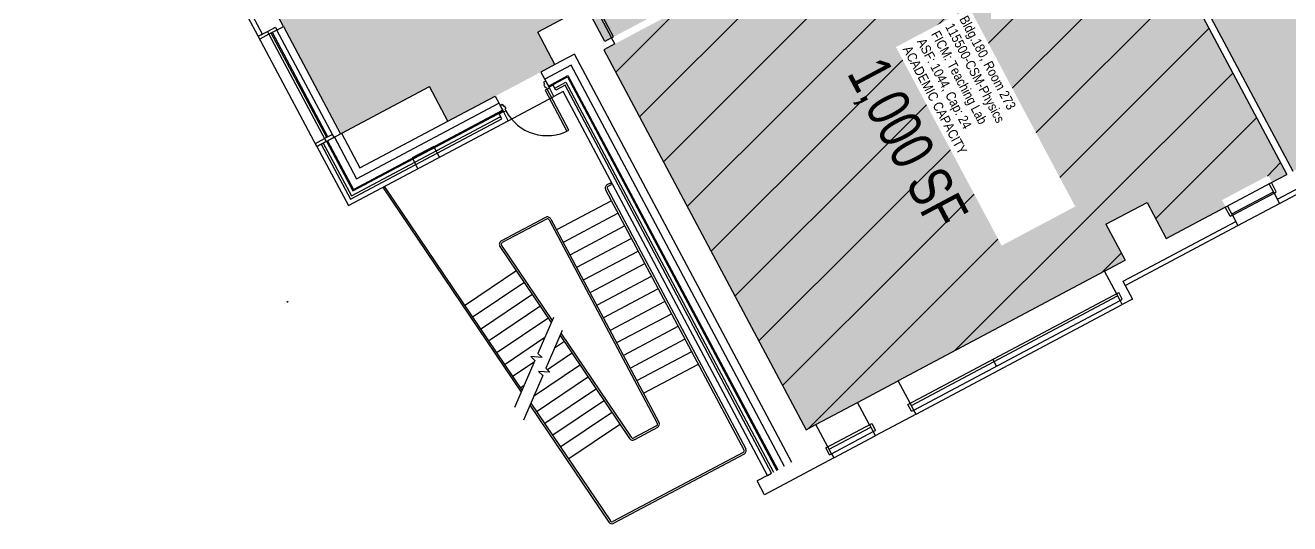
# Model space of a CAD drawing. Header units: inches. Extents: x 69211883 to 69217631, y 27675792 to 27679139.
# Drawn here: x 69211986 to 69212962, y 27675792 to 27676177 of the extents above; entities that cross this region are included whole.
import ezdxf
from ezdxf.enums import TextEntityAlignment as Align

# ---------------------------------------------------------------- set-up
doc = ezdxf.new("R2010")
doc.units = ezdxf.units.IN
doc.header["$LTSCALE"] = 0.25
doc.header["$MEASUREMENT"] = 0
doc.layers.get('0').update_dxf_attribs({"linetype": 'CONTINUOUS'})
for name, color, linetype in [('A-DOOR', 2, 'CONTINUOUS'), ('A-FLOR', 3, 'CONTINUOUS'), ('A-GLAZ', 1, 'CONTINUOUS'), ('A-IDEN-RNUM', 7, 'CONTINUOUS'), ('A-IDEN-SNUM', 4, 'CONTINUOUS'), ('A-IDEN-VNUM', 4, 'CONTINUOUS'), ('A-WALL', 5, 'CONTINUOUS'), ('AREA-TEXT', 3, 'CONTINUOUS'), ('Rooms-Capacity', 4, 'CONTINUOUS'), ('Rooms-Category-Color', 7, 'CONTINUOUS'), ('Rooms-College-Color', 7, 'CONTINUOUS'), ('Rooms-Department-Color', 7, 'CONTINUOUS'), ('Rooms-Division-Color', 7, 'CONTINUOUS'), ('Rooms-Information', 7, 'CONTINUOUS')]:
    doc.layers.add(name, color=color, linetype=linetype)
doc.styles.add('CP_AREA', font='arial.ttf', dxfattribs={"height": 15})
doc.styles.add('CP_ROOMSNUMBER', font='arial.ttf', dxfattribs={"height": 1})
doc.styles.add('CP_ROOMVNUMBER', font='arial.ttf', dxfattribs={"width": 0.85, "height": 0.075})

# ---------------------------------------------------------------- blocks, each defined once
blk = doc.blocks.new('Z08D36')
at = {"linetype": 'Continuous', "lineweight": -3}
blk.add_lwpolyline([(-18, 0), (-16.25, 0), (-16.25, 36), (-18, 36)], close=True, dxfattribs=at)
blk.add_arc((-18, 0), 36, 0, 90)

msp = doc.modelspace()

# ---------------------------------------------------------------- hatches: boundary and pattern name
at = {"layer": 'Rooms-Capacity'}
h = msp.add_hatch(dxfattribs=at)
h.set_pattern_fill('ANSI31', color=256, scale=300, style=0)
h.set_pattern_definition([(45, (0, 0), (-26.51650429449553, 26.51650429449553), [])])
h.paths.add_polyline_path([(69212820.3171139, 27675987.93450816), (69212834.88549241, 27675995.68063827), (69212820.10542354, 27676023.49596304), (69212851.89153688, 27676040.3969393), (69212866.67161855, 27676012.58159046), (69212912.64354967, 27676036.88368398), (69212909.82662617, 27676042.18155643), (69212945.59351346, 27676061.19887606), (69212948.41033874, 27676055.90118834), (69212959.77094245, 27676061.94171745), (69212803.55450444, 27676355.74264337), (69212677.40331642, 27676288.6669894), (69212662.96774995, 27676315.81639088), (69212503.3750378, 27676230.95942778), (69212517.8113047, 27676203.80875858), (69212432.38534127, 27676158.38885903), (69212567.59303045, 27675904.09971522), (69212573.76280041, 27675892.51382452), (69212588.54309605, 27675864.69830022), (69212596.4894872, 27675868.92346534), (69212608.40960152, 27675875.26150255), (69212618.44703095, 27675880.59849845), (69212628.27561404, 27675885.8244162), (69212660.06537606, 27675902.72730333), (69212675.95843913, 27675911.17777943), (69212803.10294369, 27675978.78158821)])
at = {"layer": 'Rooms-Category-Color', "true_color": 0xadadad}
msp.add_hatch(color=253, dxfattribs=at).paths.add_polyline_path([(69213269.83001658, 27676787.9909872), (69213190.36470124, 27676745.73860672), (69213204.80093123, 27676718.58795731), (69213061.76335117, 27676642.53366582), (69213047.32712118, 27676669.68431523), (69212969.62770173, 27676628.37087653), (69212984.06393173, 27676601.22022712), (69212728.00903125, 27676465.07367018), (69212713.57280125, 27676492.22431959), (69212634.1074859, 27676449.97193911), (69212648.5437159, 27676422.8212897), (69212616.75758976, 27676405.9203375), (69212602.32135975, 27676433.07098691), (69212491.40102376, 27676374.09370581), (69212505.83725375, 27676346.9430564), (69212253.59010585, 27676212.82111377), (69212239.15387584, 27676239.97176318), (69212170.44945024, 27676203.44103706), (69212229.72973536, 27676093.81448193), (69212297.69102706, 27676129.87919209), (69212311.9218916, 27676103.11478015), (69212394.59126377, 27676146.92927888), (69212381.27003087, 27676171.9829215), (69212418.5747069, 27676191.8181333), (69212433.0109369, 27676164.66748389), (69212510.71035634, 27676205.98092259), (69212496.27412635, 27676233.131572), (69212694.93733421, 27676338.76248041), (69212709.37356421, 27676311.611831), (69212895.78594969, 27676410.72887351), (69212881.3497197, 27676437.87952292), (69213030.45754927, 27676517.16141743), (69213044.89377926, 27676490.01076802), (69213122.59319872, 27676531.32420672), (69213108.15696871, 27676558.47485613), (69213248.54569994, 27676633.12073228), (69213262.98192994, 27676605.97008287), (69213342.44724528, 27676648.22246335)])
at = {"layer": 'Rooms-Category-Color', "true_color": 0xe3f498}
for points in [[(69213043.32008474, 27676106.36492736), (69213071.02232486, 27676121.09501871), (69213007.76203705, 27676240.07053349), (69213007.76112185, 27676240.07225475), (69213005.29658811, 27676244.70737704), (69213116.55614135, 27676303.86343143), (69213026.0653063, 27676474.05224174), (69213011.15840335, 27676466.12608928), (69212996.72227596, 27676493.27649613), (69212888.44991861, 27676435.70876839), (69212902.88614862, 27676408.55811898), (69212808.18998116, 27676358.20736556), (69212964.40641919, 27676064.40643964), (69212976.21580194, 27676070.68558837), (69212973.39897667, 27676075.98327611), (69213040.50325947, 27676111.6626151)], [(69212820.3171139, 27675987.93450816), (69212834.88549241, 27675995.68063827), (69212820.10542354, 27676023.49596304), (69212851.89153688, 27676040.3969393), (69212866.67161855, 27676012.58159046), (69212912.64354967, 27676036.88368398), (69212909.82662617, 27676042.18155643), (69212945.59351346, 27676061.19887606), (69212948.41033874, 27676055.90118834), (69212959.77094245, 27676061.94171745), (69212803.55450444, 27676355.74264337), (69212677.40331642, 27676288.6669894), (69212662.96774995, 27676315.81639088), (69212503.3750378, 27676230.95942778), (69212517.8113047, 27676203.80875858), (69212432.38534127, 27676158.38885903), (69212567.59303045, 27675904.09971522), (69212573.76280041, 27675892.51382452), (69212588.54309605, 27675864.69830022), (69212596.4894872, 27675868.92346534), (69212608.40960152, 27675875.26150255), (69212618.44703095, 27675880.59849845), (69212628.27561404, 27675885.8244162), (69212660.06537606, 27675902.72730333), (69212675.95843913, 27675911.17777943), (69212803.10294369, 27675978.78158821)]]:
    msp.add_hatch(color=61, dxfattribs=at).paths.add_polyline_path(points)
at = {"layer": 'Rooms-College-Color', "true_color": 0xadadad}
msp.add_hatch(color=253, dxfattribs=at).paths.add_polyline_path([(69213269.83001658, 27676787.9909872), (69213190.36470124, 27676745.73860672), (69213204.80093123, 27676718.58795731), (69213061.76335117, 27676642.53366582), (69213047.32712118, 27676669.68431523), (69212969.62770173, 27676628.37087653), (69212984.06393173, 27676601.22022712), (69212728.00903125, 27676465.07367018), (69212713.57280125, 27676492.22431959), (69212634.1074859, 27676449.97193911), (69212648.5437159, 27676422.8212897), (69212616.75758976, 27676405.9203375), (69212602.32135975, 27676433.07098691), (69212491.40102376, 27676374.09370581), (69212505.83725375, 27676346.9430564), (69212253.59010585, 27676212.82111377), (69212239.15387584, 27676239.97176318), (69212170.44945024, 27676203.44103706), (69212229.72973536, 27676093.81448193), (69212297.69102706, 27676129.87919209), (69212311.9218916, 27676103.11478015), (69212394.59126377, 27676146.92927888), (69212381.27003087, 27676171.9829215), (69212418.5747069, 27676191.8181333), (69212433.0109369, 27676164.66748389), (69212510.71035634, 27676205.98092259), (69212496.27412635, 27676233.131572), (69212694.93733421, 27676338.76248041), (69212709.37356421, 27676311.611831), (69212895.78594969, 27676410.72887351), (69212881.3497197, 27676437.87952292), (69213030.45754927, 27676517.16141743), (69213044.89377926, 27676490.01076802), (69213122.59319872, 27676531.32420672), (69213108.15696871, 27676558.47485613), (69213248.54569994, 27676633.12073228), (69213262.98192994, 27676605.97008287), (69213342.44724528, 27676648.22246335)])
at = {"layer": 'Rooms-College-Color', "true_color": 0xffe090}
for points in [[(69213043.32008474, 27676106.36492736), (69213071.02232486, 27676121.09501871), (69213007.76203705, 27676240.07053349), (69213007.76112185, 27676240.07225475), (69213005.29658811, 27676244.70737704), (69213116.55614135, 27676303.86343143), (69213026.0653063, 27676474.05224174), (69213011.15840335, 27676466.12608928), (69212996.72227596, 27676493.27649613), (69212888.44991861, 27676435.70876839), (69212902.88614862, 27676408.55811898), (69212808.18998116, 27676358.20736556), (69212964.40641919, 27676064.40643964), (69212976.21580194, 27676070.68558837), (69212973.39897667, 27676075.98327611), (69213040.50325947, 27676111.6626151)], [(69212820.3171139, 27675987.93450816), (69212834.88549241, 27675995.68063827), (69212820.10542354, 27676023.49596304), (69212851.89153688, 27676040.3969393), (69212866.67161855, 27676012.58159046), (69212912.64354967, 27676036.88368398), (69212909.82662617, 27676042.18155643), (69212945.59351346, 27676061.19887606), (69212948.41033874, 27676055.90118834), (69212959.77094245, 27676061.94171745), (69212803.55450444, 27676355.74264337), (69212677.40331642, 27676288.6669894), (69212662.96774995, 27676315.81639088), (69212503.3750378, 27676230.95942778), (69212517.8113047, 27676203.80875858), (69212432.38534127, 27676158.38885903), (69212567.59303045, 27675904.09971522), (69212573.76280041, 27675892.51382452), (69212588.54309605, 27675864.69830022), (69212596.4894872, 27675868.92346534), (69212608.40960152, 27675875.26150255), (69212618.44703095, 27675880.59849845), (69212628.27561404, 27675885.8244162), (69212660.06537606, 27675902.72730333), (69212675.95843913, 27675911.17777943), (69212803.10294369, 27675978.78158821)]]:
    msp.add_hatch(color=41, dxfattribs=at).paths.add_polyline_path(points)
at = {"layer": 'Rooms-Department-Color', "true_color": 0xacacac}
msp.add_hatch(color=253, dxfattribs=at).paths.add_polyline_path([(69213269.83001658, 27676787.9909872), (69213190.36470124, 27676745.73860672), (69213204.80093123, 27676718.58795731), (69213061.76335117, 27676642.53366582), (69213047.32712118, 27676669.68431523), (69212969.62770173, 27676628.37087653), (69212984.06393173, 27676601.22022712), (69212728.00903125, 27676465.07367018), (69212713.57280125, 27676492.22431959), (69212634.1074859, 27676449.97193911), (69212648.5437159, 27676422.8212897), (69212616.75758976, 27676405.9203375), (69212602.32135975, 27676433.07098691), (69212491.40102376, 27676374.09370581), (69212505.83725375, 27676346.9430564), (69212253.59010585, 27676212.82111377), (69212239.15387584, 27676239.97176318), (69212170.44945024, 27676203.44103706), (69212229.72973536, 27676093.81448193), (69212297.69102706, 27676129.87919209), (69212311.9218916, 27676103.11478015), (69212394.59126377, 27676146.92927888), (69212381.27003087, 27676171.9829215), (69212418.5747069, 27676191.8181333), (69212433.0109369, 27676164.66748389), (69212510.71035634, 27676205.98092259), (69212496.27412635, 27676233.131572), (69212694.93733421, 27676338.76248041), (69212709.37356421, 27676311.611831), (69212895.78594969, 27676410.72887351), (69212881.3497197, 27676437.87952292), (69213030.45754927, 27676517.16141743), (69213044.89377926, 27676490.01076802), (69213122.59319872, 27676531.32420672), (69213108.15696871, 27676558.47485613), (69213248.54569994, 27676633.12073228), (69213262.98192994, 27676605.97008287), (69213342.44724528, 27676648.22246335)])
at = {"layer": 'Rooms-Department-Color', "true_color": 0xffe090}
for points in [[(69213043.32008474, 27676106.36492736), (69213071.02232486, 27676121.09501871), (69213007.76203705, 27676240.07053349), (69213007.76112185, 27676240.07225475), (69213005.29658811, 27676244.70737704), (69213116.55614135, 27676303.86343143), (69213026.0653063, 27676474.05224174), (69213011.15840335, 27676466.12608928), (69212996.72227596, 27676493.27649613), (69212888.44991861, 27676435.70876839), (69212902.88614862, 27676408.55811898), (69212808.18998116, 27676358.20736556), (69212964.40641919, 27676064.40643964), (69212976.21580194, 27676070.68558837), (69212973.39897667, 27676075.98327611), (69213040.50325947, 27676111.6626151)], [(69212820.3171139, 27675987.93450816), (69212834.88549241, 27675995.68063827), (69212820.10542354, 27676023.49596304), (69212851.89153688, 27676040.3969393), (69212866.67161855, 27676012.58159046), (69212912.64354967, 27676036.88368398), (69212909.82662617, 27676042.18155643), (69212945.59351346, 27676061.19887606), (69212948.41033874, 27676055.90118834), (69212959.77094245, 27676061.94171745), (69212803.55450444, 27676355.74264337), (69212677.40331642, 27676288.6669894), (69212662.96774995, 27676315.81639088), (69212503.3750378, 27676230.95942778), (69212517.8113047, 27676203.80875858), (69212432.38534127, 27676158.38885903), (69212567.59303045, 27675904.09971522), (69212573.76280041, 27675892.51382452), (69212588.54309605, 27675864.69830022), (69212596.4894872, 27675868.92346534), (69212608.40960152, 27675875.26150255), (69212618.44703095, 27675880.59849845), (69212628.27561404, 27675885.8244162), (69212660.06537606, 27675902.72730333), (69212675.95843913, 27675911.17777943), (69212803.10294369, 27675978.78158821)]]:
    msp.add_hatch(color=41, dxfattribs=at).paths.add_polyline_path(points)
at = {"layer": 'Rooms-Division-Color', "true_color": 0xadadad}
msp.add_hatch(color=253, dxfattribs=at).paths.add_polyline_path([(69213269.83001658, 27676787.9909872), (69213190.36470124, 27676745.73860672), (69213204.80093123, 27676718.58795731), (69213061.76335117, 27676642.53366582), (69213047.32712118, 27676669.68431523), (69212969.62770173, 27676628.37087653), (69212984.06393173, 27676601.22022712), (69212728.00903125, 27676465.07367018), (69212713.57280125, 27676492.22431959), (69212634.1074859, 27676449.97193911), (69212648.5437159, 27676422.8212897), (69212616.75758976, 27676405.9203375), (69212602.32135975, 27676433.07098691), (69212491.40102376, 27676374.09370581), (69212505.83725375, 27676346.9430564), (69212253.59010585, 27676212.82111377), (69212239.15387584, 27676239.97176318), (69212170.44945024, 27676203.44103706), (69212229.72973536, 27676093.81448193), (69212297.69102706, 27676129.87919209), (69212311.9218916, 27676103.11478015), (69212394.59126377, 27676146.92927888), (69212381.27003087, 27676171.9829215), (69212418.5747069, 27676191.8181333), (69212433.0109369, 27676164.66748389), (69212510.71035634, 27676205.98092259), (69212496.27412635, 27676233.131572), (69212694.93733421, 27676338.76248041), (69212709.37356421, 27676311.611831), (69212895.78594969, 27676410.72887351), (69212881.3497197, 27676437.87952292), (69213030.45754927, 27676517.16141743), (69213044.89377926, 27676490.01076802), (69213122.59319872, 27676531.32420672), (69213108.15696871, 27676558.47485613), (69213248.54569994, 27676633.12073228), (69213262.98192994, 27676605.97008287), (69213342.44724528, 27676648.22246335)])
at = {"layer": 'Rooms-Division-Color', "true_color": 0xffe090}
for points in [[(69213043.32008474, 27676106.36492736), (69213071.02232486, 27676121.09501871), (69213007.76203705, 27676240.07053349), (69213007.76112185, 27676240.07225475), (69213005.29658811, 27676244.70737704), (69213116.55614135, 27676303.86343143), (69213026.0653063, 27676474.05224174), (69213011.15840335, 27676466.12608928), (69212996.72227596, 27676493.27649613), (69212888.44991861, 27676435.70876839), (69212902.88614862, 27676408.55811898), (69212808.18998116, 27676358.20736556), (69212964.40641919, 27676064.40643964), (69212976.21580194, 27676070.68558837), (69212973.39897667, 27676075.98327611), (69213040.50325947, 27676111.6626151)], [(69212820.3171139, 27675987.93450816), (69212834.88549241, 27675995.68063827), (69212820.10542354, 27676023.49596304), (69212851.89153688, 27676040.3969393), (69212866.67161855, 27676012.58159046), (69212912.64354967, 27676036.88368398), (69212909.82662617, 27676042.18155643), (69212945.59351346, 27676061.19887606), (69212948.41033874, 27676055.90118834), (69212959.77094245, 27676061.94171745), (69212803.55450444, 27676355.74264337), (69212677.40331642, 27676288.6669894), (69212662.96774995, 27676315.81639088), (69212503.3750378, 27676230.95942778), (69212517.8113047, 27676203.80875858), (69212432.38534127, 27676158.38885903), (69212567.59303045, 27675904.09971522), (69212573.76280041, 27675892.51382452), (69212588.54309605, 27675864.69830022), (69212596.4894872, 27675868.92346534), (69212608.40960152, 27675875.26150255), (69212618.44703095, 27675880.59849845), (69212628.27561404, 27675885.8244162), (69212660.06537606, 27675902.72730333), (69212675.95843913, 27675911.17777943), (69212803.10294369, 27675978.78158821)]]:
    msp.add_hatch(color=41, dxfattribs=at).paths.add_polyline_path(points)

# ---------------------------------------------------------------- linework, layer by layer
at = {"layer": 'A-DOOR'}
for points in [[(69212387.50157267, 27676134.16984848), (69212385.73567748, 27676133.23090535), (69212386.5572527, 27676131.68574706), (69212385.89504202, 27676131.3336434), (69212387.03937896, 27676129.18145864), (69212387.70158964, 27676129.53356231), (69212388.5231662, 27676127.98840472), (69212390.28906007, 27676128.92734715)], [(69212352.18366894, 27676115.39098597), (69212353.94956413, 27676116.32992909), (69212354.77113937, 27676114.78477081), (69212355.43335006, 27676115.13687448), (69212356.577687, 27676112.98468972), (69212355.9154763, 27676112.63258605), (69212356.73705022, 27676111.08742706), (69212354.97115636, 27676110.14848464)]]:
    msp.add_lwpolyline(points, close=True, dxfattribs=at)
at = {"layer": 'A-FLOR'}
for p, q in [((69212263.07047553, 27676052.55410046), (69212261.82691894, 27676051.71531145)), ((69212261.82691918, 27676051.7153111), (69212368.37908287, 27675893.74523211)), ((69212263.07047553, 27676052.55410046), (69212369.12734923, 27675895.31831907)), ((69212433.75419104, 27676050.1053046), (69212540.56102537, 27675849.23294982)), ((69212433.75419104, 27676050.1053046), (69212540.56102537, 27675849.23294982)), ((69212434.99580486, 27676054.16032976), (69212437.64447689, 27676055.56865366)), ((69212435.07895875, 27676050.80886063), (69212541.88544373, 27675849.93716287)), ((69212435.07895875, 27676050.80886063), (69212541.88544373, 27675849.93716287)), ((69212435.7000122, 27676052.83590837), (69212438.34868424, 27676054.24423227)), ((69212438.34868424, 27676054.24423227), (69212437.64447689, 27676055.56865366)), ((69212437.77387048, 27676041.48032782), (69212396.27538733, 27676019.41519293)), ((69212442.93805766, 27676031.7679043), (69212401.43957452, 27676009.70276941)), ((69212387.31684706, 27676028.8089782), (69212353.1974218, 27676010.66735799)), ((69212388.0210544, 27676027.48455682), (69212353.90160729, 27676009.34292499)), ((69212390.049687, 27676026.86433551), (69212473.61476298, 27675869.69920755)), ((69212391.37411223, 27676027.5685356), (69212474.9391874, 27675870.40340919)), ((69212448.10224485, 27676022.05548077), (69212406.60376172, 27675999.99034589)), ((69212453.26643205, 27676012.34305725), (69212411.76794891, 27675990.27792237)), ((69212352.13467845, 27676006.34927877), (69212391.78259918, 27675947.57410884)), ((69212353.37819982, 27676007.18812001), (69212392.49051087, 27675949.20695262)), ((69212458.4868178, 27676002.5249396), (69212416.98833467, 27675980.45980471)), ((69212463.651005, 27675992.81251608), (69212422.15252185, 27675970.74738119)), ((69212364.35430586, 27675987.33796256), (69212325.38961253, 27675961.05594505)), ((69212468.8151922, 27675983.10009256), (69212427.31670904, 27675961.03495767)), ((69212370.5054278, 27675978.21854926), (69212331.54073445, 27675951.93653175)), ((69212432.42469767, 27675951.42822828), (69212473.9231808, 27675973.49336317)), ((69212188.64352234, 27675963.8284941), (69212187.42999616, 27675962.94681717)), ((69212376.72348848, 27675968.99989519), (69212337.75879516, 27675942.71787767)), ((69212437.58888486, 27675941.71580476), (69212479.087368, 27675963.78093965)), ((69212382.87461042, 27675959.88048189), (69212343.90991709, 27675933.59846437)), ((69212484.25155519, 27675954.06851612), (69212442.75307205, 27675932.00338124)), ((69212389.02573237, 27675950.76106859), (69212350.06103903, 27675924.47905108)), ((69212489.41574238, 27675944.3560926), (69212447.91725925, 27675922.29095772)), ((69212356.14522222, 27675915.45887856), (69212386.83330989, 27675936.15825506)), ((69212394.36196421, 27675927.96799909), (69212401.26103748, 27675932.62148277)), ((69212398.52729072, 27675937.5755923), (69212452.22591901, 27675857.97126639)), ((69212399.23520239, 27675939.20843609), (69212453.46962097, 27675858.8098399)), ((69212453.08144644, 27675912.5785342), (69212494.57992958, 27675934.64366908)), ((69212407.41215943, 27675923.50206947), (69212388.80032136, 27675910.94822618)), ((69212458.24563362, 27675902.86611068), (69212499.74411677, 27675924.93124556)), ((69212362.29634415, 27675906.33946526), (69212378.70344207, 27675917.40619254)), ((69212413.56328137, 27675914.38265618), (69212378.06202649, 27675890.4367574)), ((69212463.40982081, 27675893.15368715), (69212504.90830396, 27675915.21882204)), ((69212380.74970996, 27675878.98122536), (69212419.7144033, 27675905.26324288)), ((69212370.78046547, 27675898.79367991), (69212368.44746609, 27675897.22005196)), ((69212386.90083191, 27675869.86181207), (69212425.86552525, 27675896.14382958)), ((69212375.16387273, 27675883.68636747), (69212436.10495016, 27675793.33750471)), ((69212375.87180328, 27675885.31925476), (69212437.36591133, 27675794.15049037)), ((69212393.05195384, 27675860.74239877), (69212432.01664717, 27675887.02441628)), ((69212399.20307578, 27675851.62298547), (69212438.16776912, 27675877.90500298)), ((69212405.35419773, 27675842.50357217), (69212444.31889106, 27675868.78558968)), ((69212472.9945459, 27675867.67058451), (69212455.4012844, 27675858.31608144, 1.201841198725069e-09)), ((69212473.69940513, 27675866.34650974), (69212456.10549174, 27675856.99166005, 1.313164966745776e-09)), ((69212539.9408134, 27675847.20431489), (69212439.26879627, 27675793.67605387)), ((69212540.6441393, 27675845.87942482), (69212440.00047757, 27675792.36624064))]:
    msp.add_line(p, q, dxfattribs=at)
for points in [[(69212393.43402168, 27675951.38322094), (69212381.40889218, 27675923.64648709), (69212384.59338813, 27675920.63095927), (69212375.83776946, 27675921.15710685), (69212379.0222654, 27675918.14157904), (69212363.23788697, 27675881.73389591)], [(69212400.1754766, 27675941.37723894), (69212387.51202251, 27675912.16816838), (69212390.69651845, 27675909.15264057), (69212381.94089977, 27675909.67878815), (69212385.12539572, 27675906.66326033), (69212370.17678308, 27675872.18332474)]]:
    msp.add_lwpolyline(points, dxfattribs=at)
for centre, radius, start, end in [((69212436.40421955, 27676051.51148698), 3, 117.999999776131, 208.0002467049605), ((69212436.40421955, 27676051.51148698), 1.5, 117.999999776131, 208.0002467049605), ((69212388.72526175, 27676026.16013543), 3, 27.99968581359867, 117.999999776131), ((69212388.72526175, 27676026.16013543), 1.5, 27.99968581359867, 117.999999776131), ((69212354.62172118, 27676008.02696125), 3, 117.999999776131, 214.002390505326), ((69212354.62172118, 27676008.02696125), 1.5, 117.999999776131, 214.002390505326), ((69212472.29033856, 27675868.9950059), 1.5, 297.9999997761309, 27.99975362501787), ((69212472.29033856, 27675868.9950059), 3, 297.9999997761309, 27.99975362501787), ((69212454.71296173, 27675859.64894886, -4.507910573708996e-08), 3, 214.002390505326, 297.9999997761309), ((69212454.71296173, 27675859.64894886, -4.507910573708996e-08), 1.499999999999895, 214.002390505326, 297.9999997761309), ((69212539.23660606, 27675848.52873627), 1.5, 297.9999997761309, 28.00024670496056), ((69212539.23660606, 27675848.52873627), 3, 297.9999997761309, 28.00024670496056), ((69212438.59206288, 27675795.01508342), 3, 213.9999998541144, 297.9999997761309), ((69212438.59206288, 27675795.01508342), 1.5, 213.9999998541144, 297.9999997761309)]:
    msp.add_arc(centre, radius, start, end, dxfattribs=at)
at = {"layer": 'A-GLAZ'}
for p, q in [((69212184.8854856, 27676176.29038583), (69212228.98652844, 27676093.34842714)), ((69212210.74640794, 27676083.72088613), (69212165.5011643, 27676168.81500198)), ((69212173.73842514, 27676170.36340328), (69212216.63633728, 27676089.68404992)), ((69212218.40223816, 27676090.62299607), (69212175.50439405, 27676171.30238248)), ((69212219.28518614, 27676091.09246691), (69212176.38734204, 27676171.77185332)), ((69212222.81697048, 27676092.97035374), (69212179.9190108, 27676173.64968182)), ((69212358.49219307, 27676103.52637769), (69212393.81009679, 27676122.3052402)), ((69212912.24686228, 27676036.81433298), (69212947.89588569, 27676055.76922032)), ((69212917.35773972, 27676031.4622714), (69212949.47497134, 27676048.53927515)), ((69212949.94444224, 27676047.65632721), (69212946.1299898, 27676054.83027853)), ((69212917.8272106, 27676030.57932345), (69212949.94444224, 27676047.65632721)), ((69212922.1111294, 27676022.52242604), (69212954.22836104, 27676039.5994298)), ((69212917.8272106, 27676030.57932345), (69212914.01275817, 27676037.75327477)), ((69212818.99237023, 27675987.23013057), (69212659.73063405, 27675902.54931803)), ((69212667.1781158, 27675884.28253306), (69212829.97164378, 27675970.84122918)), ((69212669.88295348, 27675883.45557896), (69212829.14468968, 27675968.13639149)), ((69212671.76083706, 27675879.92378717), (69212831.02257325, 27675964.6045997)), ((69212673.46266906, 27675876.72310085), (69212832.72440524, 27675961.40391339)), ((69212831.02257325, 27675964.6045997), (69212828.20574789, 27675969.90228739)), ((69212735.66419484, 27675913.90174312), (69212732.84736946, 27675919.1994308)), ((69212596.15838178, 27675868.74741364), (69212628.27560061, 27675885.82444146)), ((69212671.76083706, 27675879.92378717), (69212668.9440117, 27675885.22147486)), ((69212603.77141628, 27675850.56865446), (69212639.25488696, 27675869.43551601)), ((69212606.3107012, 27675849.65367457), (69212638.42793284, 27675866.73067833)), ((69212608.18858479, 27675846.12188277), (69212640.30581641, 27675863.19888653)), ((69212637.48899105, 27675868.49657422), (69212640.30581641, 27675863.19888653)), ((69212609.89041677, 27675842.92119646), (69212642.00764841, 27675859.99820022)), ((69212608.18858479, 27675846.12188277), (69212605.37175941, 27675851.41957046))]:
    msp.add_line(p, q, dxfattribs=at)
for points in [[(69212172.56474753, 27676172.57076982), (69212178.7453332, 27676175.85704837), (69212179.9190108, 27676173.64968182), (69212173.73842514, 27676170.36340328)], [(69212165.50116248, 27676168.81500051), (69212172.56474327, 27676172.57077484), (69212173.73842089, 27676170.36340829), (69212166.6748401, 27676166.60763396)], [(69212209.57282954, 27676085.9283217), (69212216.63641033, 27676089.68409604), (69212217.81008793, 27676087.47672949), (69212210.74650715, 27676083.72095516)], [(69212217.81001489, 27676087.47668338), (69212223.99064809, 27676090.76298719), (69212222.81697048, 27676092.97035374), (69212216.63633728, 27676089.68404992)]]:
    msp.add_lwpolyline(points, close=True, dxfattribs=at)
for points in [[(69212571.97420779, 27675836.35166264), (69212407.07231826, 27676146.48701046), (69212386.7093394, 27676135.65982254)], [(69212577.49263024, 27675839.28585991), (69212409.65654345, 27676154.93963018), (69212394.59126443, 27676146.92927924)], [(69212389.52616878, 27676130.36213699), (69212404.6466463, 27676138.4018375), (69212566.73170432, 27675833.56417924)], [(69212389.87827244, 27676129.69992629), (69212404.33653928, 27676137.38752313), (69212566.06949337, 27675833.21207607)], [(69212394.48737216, 27676128.75291793), (69212403.0961112, 27676133.33026566), (69212563.42064951, 27675831.80366339)], [(69212224.21131068, 27676090.88028884), (69212241.40578662, 27676058.54212433), (69212351.33275174, 27676116.99132848)], [(69212218.25141203, 27676087.71136031), (69212238.6148189, 27676049.41329263), (69212354.50168478, 27676111.03143223)], [(69212218.91362299, 27676088.06346348), (69212238.92492643, 27676050.42760727), (69212354.14958112, 27676111.69364292)], [(69212215.6025682, 27676086.30294762), (69212237.37438881, 27676045.3560341), (69212352.70941445, 27676106.68075503)], [(69212229.72973536, 27676093.81448193), (69212243.99001598, 27676066.99474628), (69212311.9218916, 27676103.11478015)]]:
    msp.add_lwpolyline(points, dxfattribs=at)
at = {"layer": 'A-WALL'}
for p, q in [((69212168.70185089, 27676170.51683346), (69211988.718421, 27676509.01688988)), ((69212165.5011643, 27676168.81500198), (69211985.51773469, 27676507.31505789)), ((69212823.27228199, 27676318.65882954), (69212959.7122585, 27676062.0520859)), ((69212827.90775873, 27676321.12355173), (69212964.34773524, 27676064.51680809)), ((69212184.88564332, 27676176.2904697), (69212170.44945024, 27676203.44103706)), ((69212418.5747069, 27676191.8181333), (69212381.27003087, 27676171.9829215)), ((69212433.0109369, 27676164.66748389), (69212418.5747069, 27676191.8181333)), ((69212179.91906269, 27676173.64969296), (69212184.88564332, 27676176.2904697)), ((69212165.5011643, 27676168.81500198), (69212168.70185089, 27676170.51683346)), ((69212394.59126377, 27676146.92927888), (69212381.27003087, 27676171.9829215)), ((69212438.30862458, 27676167.48430926), (69212433.0109369, 27676164.66748389)), ((69212440.77334678, 27676162.84883253), (69212438.30862458, 27676167.48430926)), ((69212440.77334678, 27676162.84883253), (69212432.38534127, 27676158.38885903)), ((69212432.38534127, 27676158.38885903), (69212588.54309534, 27675864.69830156)), ((69212213.97642423, 27676085.36742736), (69212297.69102706, 27676129.87919209)), ((69212311.9218916, 27676103.11478015), (69212297.69102706, 27676129.87919209)), ((69212311.9218916, 27676103.11478015), (69212348.39855447, 27676122.50975094)), ((69212348.39855447, 27676122.50975094), (69212354.73642057, 27676110.58995843)), ((69212351.53573555, 27676108.88812402), (69212354.73642057, 27676110.58995843)), ((69212210.74640794, 27676083.72088613), (69212213.94704106, 27676085.42268917)), ((69212947.89588569, 27676055.76922032), (69212959.7122585, 27676062.0520859)), ((69212952.52652904, 27676042.80011611), (69212983.9815497, 27676059.52501674)), ((69212951.71033813, 27676048.59526899), (69212947.89588569, 27676055.76922032)), ((69212949.94444224, 27676047.65632721), (69212951.71033813, 27676048.59526899)), ((69212954.22836104, 27676039.5994298), (69212985.68338169, 27676056.32433043)), ((69212820.0971629, 27676023.49349197), (69212851.88328904, 27676040.39444416)), ((69212851.88328904, 27676040.39444416), (69212866.67161855, 27676012.58159046)), ((69212949.94444224, 27676047.65632721), (69212954.22836104, 27676039.5994298)), ((69212866.67161855, 27676012.58159046), (69212912.24686228, 27676036.81433298)), ((69212916.0613147, 27676029.64038166), (69212912.24686228, 27676036.81433298)), ((69212916.0613147, 27676029.64038166), (69212917.8272106, 27676030.57932345)), ((69212917.8272106, 27676030.57932345), (69212922.1111294, 27676022.52242604)), ((69212820.0971629, 27676023.49349197), (69212834.88549241, 27675995.68063827)), ((69212833.34251195, 27675979.42896587), (69212920.40929742, 27676025.72311236)), ((69212835.04434395, 27675976.22827956), (69212922.1111294, 27676022.52242604)), ((69212818.99237023, 27675987.23013057), (69212834.88549241, 27675995.68063827)), ((69212828.20574789, 27675969.90228739), (69212818.99237023, 27675987.23013057)), ((69212828.20559174, 27675969.90257137), (69212829.97148623, 27675970.84151583)), ((69212832.78846915, 27675965.54354149), (69212829.97164378, 27675970.84122918)), ((69212835.04434395, 27675976.22827956), (69212833.34251195, 27675979.42896587)), ((69212835.04434395, 27675976.22827956), (69212840.67800248, 27675965.63290833)), ((69212831.02257325, 27675964.6045997), (69212832.78846915, 27675965.54354149)), ((69212832.72440524, 27675961.40391339), (69212831.02257325, 27675964.6045997)), ((69212840.67800248, 27675965.63290833), (69212832.72440524, 27675961.40391339)), ((69212628.27561341, 27675885.8244174), (69212659.73063405, 27675902.54931803)), ((69212668.9440117, 27675885.22147486), (69212659.73063405, 27675902.54931803)), ((69212637.48899105, 27675868.49657422), (69212628.27561341, 27675885.8244174)), ((69212667.17808904, 27675884.28257372), (69212668.94398351, 27675885.22151818)), ((69212669.99494116, 27675878.98484538), (69212667.1781158, 27675884.28253306)), ((69212673.46266906, 27675876.72310085), (69212642.00764841, 27675859.99820022)), ((69212669.99494116, 27675878.98484538), (69212671.76083706, 27675879.92378717)), ((69212673.46266906, 27675876.72310085), (69212671.76083706, 27675879.92378717)), ((69212588.54309534, 27675864.69830156), (69212596.15838178, 27675868.74741364)), ((69212605.37175941, 27675851.41957046), (69212596.15838178, 27675868.74741364)), ((69212637.48898846, 27675868.49656942), (69212639.25488293, 27675869.43551388)), ((69212639.25488696, 27675869.43551601), (69212642.07171232, 27675864.13782832)), ((69212640.30581641, 27675863.19888653), (69212642.07171232, 27675864.13782832)), ((69212640.30581641, 27675863.19888653), (69212642.00764841, 27675859.99820022)), ((69212603.77141225, 27675850.56865232), (69212605.37175399, 27675851.41957101)), ((69212606.58824164, 27675845.27096677), (69212603.77141628, 27675850.56865446)), ((69212606.58824164, 27675845.27096677), (69212608.18858479, 27675846.12188277)), ((69212608.18858479, 27675846.12188277), (69212609.89041677, 27675842.92119646)), ((69212609.89041677, 27675842.92119646), (69212556.36169879, 27675814.45952443)), ((69212558.6745816, 27675829.2801341), (69212550.72805007, 27675825.05489605)), ((69212556.36169879, 27675814.45952443), (69212550.72805007, 27675825.05489605)), ((69212558.6745796, 27675829.28013786), (69212561.87526591, 27675830.98196985))]:
    msp.add_line(p, q, dxfattribs=at)
for points in [[(69212394.59126377, 27676146.92927888), (69212383.77514213, 27676141.178245), (69212390.05432428, 27676129.36882094)], [(69212561.8754906, 27675830.98208933), (69212402.37252814, 27676130.96353214), (69212395.3089474, 27676127.20775964), (69212393.25500931, 27676131.07065536), (69212390.05432428, 27676129.36882094)], [(69212558.6748043, 27675829.28025733), (69212400.87367754, 27676126.0610127), (69212393.81009679, 27676122.3052402), (69212390.05432428, 27676129.36882094)], [(69212210.74635448, 27676083.7208577), (69212235.10026696, 27676037.91772679), (69212358.49219307, 27676103.52637769), (69212354.73642057, 27676110.58995843)], [(69212213.94704106, 27676085.42268917), (69212236.59912, 27676042.82024752), (69212353.58967364, 27676105.0252283), (69212351.53573555, 27676108.88812402)], [(69212305.46013163, 27676075.32878266), (69212301.00015813, 27676083.71678817), (69212284.22414711, 27676074.79684118), (69212288.68412061, 27676066.40883567)]]:
    msp.add_lwpolyline(points, dxfattribs=at)

# ---------------------------------------------------------------- block references
at = {"layer": 'A-DOOR'}
for p, rotation in [((69212454.20168126, 27676175.93479738), 27.99999998962789), ((69212372.63011542, 27676119.53790232), 208.0000489319028)]:
    msp.add_blockref('Z08D36', p, dxfattribs=dict(at, rotation=rotation))

# ---------------------------------------------------------------- texts
at = {"layer": 'A-IDEN-RNUM', "style": 'CP_ROOMSNUMBER'}
msp.add_text('0273-00', height=1, dxfattribs=at).set_placement((69212705.82968011, 27676123.35778641), align=Align.MIDDLE)
at = {"layer": 'A-IDEN-SNUM', "style": 'CP_ROOMSNUMBER'}
msp.add_text('1800027300', height=1, dxfattribs=at).set_placement((69212705.82968011, 27676123.35778641), align=Align.MIDDLE)
at = {"layer": 'A-IDEN-VNUM', "style": 'CP_ROOMVNUMBER', "width": 0.85}
msp.add_text('273', height=52, rotation=298, dxfattribs=at).set_placement((69212709.70290387, 27676125.41721218), align=Align.MIDDLE)
at = {"layer": 'AREA-TEXT', "style": 'CP_AREA', "width": 0.75}
msp.add_text('1,000 SF', height=33, rotation=298, dxfattribs=at).set_placement((69212667.20339258, 27676086.05147636), align=Align.MIDDLE_CENTER)

# ---------------------------------------------------------------- next in the draw order: texts
at = {"layer": 'Rooms-Information', "insert": (69212662.87632038, 27676158.85933541), "char_height": 7.428571428571429, "width": 166.4, "attachment_point": 7, "rotation": 298, "style": 'CP_ROOMVNUMBER', "bg_fill": 3, "box_fill_scale": 1.5, "bg_fill_color": 256, "bg_fill_true_color": 13158600, "bg_fill_transparency": 0}
msp.add_mtext('Bldg.180, Room 273^M^J115500-CSM-Physics^M^JFICM: Teaching Lab^M^JASF: 1044, Cap: 24^M^JACADEMIC CAPACITY', dxfattribs=at)

doc.saveas('drawing.dxf')
